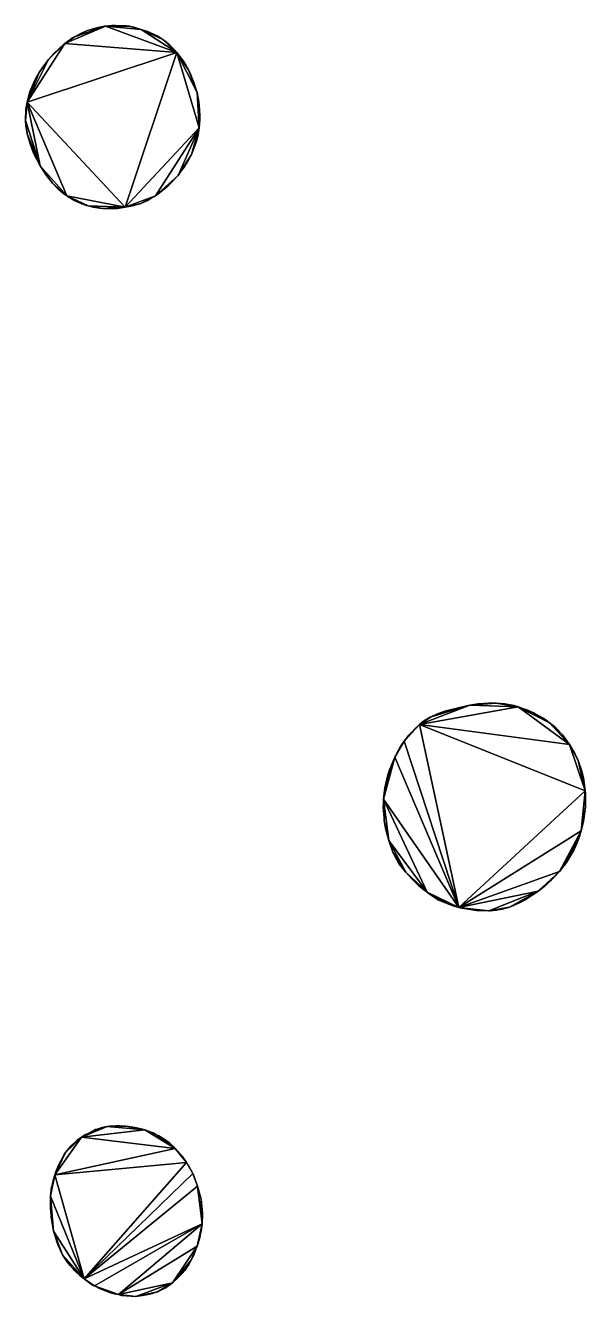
# Model space of a CAD drawing. Extents: x -78 to 86, y -72 to 74.
# Drawn here: x 25.5 to 85.6, y -63 to 73.5 of the extents above; entities that cross this region are included whole.
import ezdxf

# ---------------------------------------------------------------- set-up
doc = ezdxf.new("R2010")
doc.units = 0

msp = doc.modelspace()

# ---------------------------------------------------------------- linework, layer by layer
for points in [[(34.07, 73.42, 134), (30.74, 72.28, 134), (29.69, 71.58, 134)], [(41.73, 70.61, 134), (34.07, 73.42, 134), (29.69, 71.58, 134)], [(34.07, 73.42, 134), (32.15, 72.96, 134), (30.74, 72.28, 134)], [(32.15, 72.96, 134), (30.87, 72.36, 134), (30.74, 72.28, 134)], [(32.15, 72.96, 134), (31.55, 72.72, 134), (30.87, 72.36, 134)], [(34.07, 73.42, 134), (33.28, 73.28, 134), (32.15, 72.96, 134)], [(33.28, 73.28, 134), (33.16, 73.26, 134), (32.15, 72.96, 134)], [(34.07, 73.42, 134), (33.96, 73.41, 134), (33.28, 73.28, 134)], [(35.14, 73.51, 134), (34.75, 73.5, 134), (34.07, 73.42, 134)], [(36.6, 73.42, 134), (35.14, 73.51, 134), (34.07, 73.42, 134)], [(37.91, 73.07, 134), (36.6, 73.42, 134), (34.07, 73.42, 134)], [(41.73, 70.61, 134), (37.91, 73.07, 134), (34.07, 73.42, 134)], [(36.6, 73.42, 134), (36.33, 73.45, 134), (35.14, 73.51, 134)], [(37.88, 73.08, 134), (37.12, 73.31, 134), (36.6, 73.42, 134)], [(37.91, 73.07, 134), (37.88, 73.08, 134), (36.6, 73.42, 134)], [(37.91, 73.07, 134), (37.9, 73.08, 134), (37.88, 73.08, 134)], [(39.45, 72.47, 134), (38.67, 72.82, 134), (37.91, 73.07, 134)], [(40.21, 71.99, 134), (39.45, 72.47, 134), (37.91, 73.07, 134)], [(41.73, 70.61, 134), (40.21, 71.99, 134), (37.91, 73.07, 134)], [(40.21, 71.99, 134), (39.61, 72.37, 134), (39.45, 72.47, 134)], [(29.69, 71.58, 134), (27.95, 69.85, 134), (25.67, 65.28, 134)], [(41.73, 70.61, 134), (29.69, 71.58, 134), (25.67, 65.28, 134)], [(29.69, 71.58, 134), (29.1, 71.02, 134), (27.95, 69.85, 134)], [(29.1, 71.02, 134), (28.46, 70.41, 134), (27.95, 69.85, 134)], [(29.69, 71.58, 134), (29.51, 71.43, 134), (29.1, 71.02, 134)], [(30.74, 72.28, 134), (30.19, 71.93, 134), (29.69, 71.58, 134)], [(30.74, 72.28, 134), (30.54, 72.16, 134), (30.19, 71.93, 134)], [(40.98, 71.38, 134), (40.64, 71.66, 134), (40.21, 71.99, 134)], [(41.73, 70.61, 134), (40.98, 71.38, 134), (40.21, 71.99, 134)], [(41.73, 70.61, 134), (41.48, 70.88, 134), (40.98, 71.38, 134)], [(25.67, 65.28, 134), (36.17, 53.98, 134), (41.73, 70.61, 134)], [(27.95, 69.85, 134), (26.94, 68.46, 134), (25.67, 65.28, 134)], [(27.95, 69.85, 134), (27.5, 69.28, 134), (26.94, 68.46, 134)], [(36.17, 53.98, 134), (44.13, 62.49, 134), (41.73, 70.61, 134)], [(42.53, 69.55, 134), (42.02, 70.26, 134), (41.73, 70.61, 134)], [(42.97, 68.73, 134), (42.53, 69.55, 134), (41.73, 70.61, 134)], [(43.9, 66.3, 134), (42.97, 68.73, 134), (41.73, 70.61, 134)], [(44.13, 62.49, 134), (43.9, 66.3, 134), (41.73, 70.61, 134)], [(26.94, 68.46, 134), (26.43, 67.54, 134), (25.67, 65.28, 134)], [(26.94, 68.46, 134), (26.76, 68.16, 134), (26.43, 67.54, 134)], [(27.5, 69.28, 134), (27.12, 68.75, 134), (26.94, 68.46, 134)], [(42.97, 68.73, 134), (42.73, 69.22, 134), (42.53, 69.55, 134)], [(43.19, 68.29, 134), (43.12, 68.45, 134), (42.97, 68.73, 134)], [(43.9, 66.3, 134), (43.19, 68.29, 134), (42.97, 68.73, 134)], [(43.9, 66.3, 134), (43.6, 67.33, 134), (43.19, 68.29, 134)], [(26.43, 67.54, 134), (25.95, 66.37, 134), (25.67, 65.28, 134)], [(26.43, 67.54, 134), (26.18, 66.97, 134), (25.95, 66.37, 134)], [(26.76, 68.16, 134), (26.6, 67.88, 134), (26.43, 67.54, 134)], [(25.95, 66.37, 134), (25.91, 66.24, 134), (25.67, 65.28, 134)], [(43.96, 66.07, 134), (43.95, 66.13, 134), (43.9, 66.3, 134)], [(44.09, 65.29, 134), (43.96, 66.07, 134), (43.9, 66.3, 134)], [(44.13, 62.49, 134), (44.09, 65.29, 134), (43.9, 66.3, 134)], [(44.09, 65.29, 134), (44.06, 65.48, 134), (43.96, 66.07, 134)], [(25.53, 64.49, 134), (25.47, 63.71, 134), (25.49, 63.28, 134)], [(25.67, 65.28, 134), (25.53, 64.51, 134), (25.49, 63.28, 134)], [(25.67, 65.28, 134), (25.49, 63.28, 134), (27.05, 58.43, 134)], [(25.53, 64.51, 134), (25.53, 64.49, 134), (25.49, 63.28, 134)], [(25.67, 65.28, 134), (25.65, 65.23, 134), (25.53, 64.51, 134)], [(25.67, 65.28, 134), (27.05, 58.43, 134), (29.9, 55.22, 134)], [(25.67, 65.28, 134), (29.9, 55.22, 134), (36.17, 53.98, 134)], [(44.18, 64.46, 134), (44.14, 64.84, 134), (44.09, 65.29, 134)], [(44.13, 62.49, 134), (44.18, 64.46, 134), (44.09, 65.29, 134)], [(44.13, 62.49, 134), (44.2, 63.71, 134), (44.18, 64.46, 134)], [(44.2, 63.71, 134), (44.21, 64.14, 134), (44.18, 64.46, 134)], [(25.49, 63.28, 134), (25.5, 62.93, 134), (25.52, 62.73, 134)], [(25.49, 63.28, 134), (25.52, 62.73, 134), (25.66, 61.86, 134)], [(25.49, 63.28, 134), (25.66, 61.86, 134), (27.05, 58.43, 134)], [(44.13, 62.49, 134), (44.2, 63.4, 134), (44.2, 63.71, 134)], [(44.13, 62.49, 134), (44.19, 62.92, 134), (44.2, 63.4, 134)], [(25.52, 62.73, 134), (25.61, 62.14, 134), (25.66, 61.86, 134)], [(25.66, 61.86, 134), (25.84, 61.18, 134), (25.96, 60.79, 134)], [(25.66, 61.86, 134), (25.96, 60.79, 134), (27.05, 58.43, 134)], [(36.17, 53.98, 134), (39.44, 55.22, 134), (44.13, 62.49, 134)], [(39.44, 55.22, 134), (41.88, 57.39, 134), (44.13, 62.49, 134)], [(41.88, 57.39, 134), (43.3, 59.64, 134), (44.13, 62.49, 134)], [(43.3, 59.64, 134), (43.79, 60.95, 134), (44.13, 62.49, 134)], [(43.79, 60.95, 134), (43.97, 61.56, 134), (44.13, 62.49, 134)], [(43.79, 60.95, 134), (43.92, 61.35, 134), (43.97, 61.56, 134)], [(43.97, 61.56, 134), (44.08, 62.14, 134), (44.13, 62.49, 134)], [(25.96, 60.79, 134), (26.35, 59.78, 134), (26.35, 59.77, 134)], [(25.96, 60.79, 134), (26.35, 59.77, 134), (27.05, 58.43, 134)], [(43.3, 59.64, 134), (43.39, 59.84, 134), (43.79, 60.95, 134)], [(43.39, 59.84, 134), (43.67, 60.56, 134), (43.79, 60.95, 134)], [(26.35, 59.77, 134), (26.8, 58.88, 134), (27.05, 58.43, 134)], [(41.88, 57.39, 134), (41.89, 57.41, 134), (43.3, 59.64, 134)], [(41.89, 57.41, 134), (42.82, 58.74, 134), (43.3, 59.64, 134)], [(41.89, 57.41, 134), (42.54, 58.27, 134), (42.82, 58.74, 134)], [(42.82, 58.74, 134), (42.98, 58.99, 134), (43.3, 59.64, 134)], [(43.3, 59.64, 134), (43.37, 59.78, 134), (43.39, 59.84, 134)], [(27.05, 58.43, 134), (27.11, 58.33, 134), (27.14, 58.27, 134)], [(27.05, 58.43, 134), (27.14, 58.27, 134), (27.19, 58.2, 134)], [(27.05, 58.43, 134), (27.19, 58.2, 134), (27.72, 57.4, 134)], [(27.05, 58.43, 134), (27.72, 57.4, 134), (28.39, 56.56, 134)], [(27.05, 58.43, 134), (28.39, 56.56, 134), (29.9, 55.22, 134)], [(27.19, 58.2, 134), (27.61, 57.54, 134), (27.72, 57.4, 134)], [(27.72, 57.4, 134), (28.33, 56.63, 134), (28.39, 56.56, 134)], [(39.44, 55.22, 134), (40.23, 55.8, 134), (41.88, 57.39, 134)], [(40.23, 55.8, 134), (40.79, 56.28, 134), (41.88, 57.39, 134)], [(40.79, 56.28, 134), (41.87, 57.38, 134), (41.88, 57.39, 134)], [(41.88, 57.39, 134), (41.89, 57.4, 134), (41.89, 57.41, 134)], [(28.39, 56.56, 134), (29.03, 55.9, 134), (29.1, 55.84, 134)], [(28.39, 56.56, 134), (29.1, 55.84, 134), (29.9, 55.22, 134)], [(40.23, 55.8, 134), (40.59, 56.09, 134), (40.79, 56.28, 134)], [(29.1, 55.84, 134), (29.55, 55.47, 134), (29.9, 55.22, 134)], [(29.9, 55.22, 134), (30.03, 55.13, 134), (30.67, 54.72, 134)], [(29.9, 55.22, 134), (30.67, 54.72, 134), (31.44, 54.38, 134)], [(29.9, 55.22, 134), (31.44, 54.38, 134), (32.21, 54.12, 134)], [(29.9, 55.22, 134), (32.21, 54.12, 134), (36.17, 53.98, 134)], [(30.67, 54.72, 134), (30.7, 54.7, 134), (31.44, 54.38, 134)], [(36.17, 53.98, 134), (37.79, 54.36, 134), (39.44, 55.22, 134)], [(37.79, 54.36, 134), (39.14, 55.05, 134), (39.44, 55.22, 134)], [(37.79, 54.36, 134), (38.58, 54.71, 134), (39.14, 55.05, 134)], [(39.14, 55.05, 134), (39.32, 55.14, 134), (39.44, 55.22, 134)], [(39.44, 55.22, 134), (39.88, 55.54, 134), (40.23, 55.8, 134)], [(31.44, 54.38, 134), (31.47, 54.36, 134), (31.57, 54.33, 134)], [(31.44, 54.38, 134), (31.57, 54.33, 134), (32.21, 54.12, 134)], [(31.57, 54.33, 134), (32.04, 54.16, 134), (32.21, 54.12, 134)], [(32.21, 54.12, 134), (32.76, 53.99, 134), (33, 53.94, 134)], [(32.21, 54.12, 134), (33, 53.94, 134), (33.79, 53.86, 134)], [(32.21, 54.12, 134), (33.79, 53.86, 134), (36.17, 53.98, 134)], [(33, 53.94, 134), (33.42, 53.88, 134), (33.79, 53.86, 134)], [(33.79, 53.86, 134), (35.27, 53.85, 134), (36.17, 53.98, 134)], [(33.79, 53.86, 134), (34.58, 53.84, 134), (35.27, 53.85, 134)], [(35.27, 53.85, 134), (35.37, 53.86, 134), (36.17, 53.98, 134)], [(36.17, 53.98, 134), (37.72, 54.34, 134), (37.79, 54.36, 134)], [(36.17, 53.98, 134), (36.97, 54.12, 134), (37.72, 54.34, 134)], [(37.72, 54.34, 134), (37.77, 54.35, 134), (37.79, 54.36, 134)], [(73.2, 0.49, 134), (69.04, -0.75, 134), (67.78, -1.56, 134)], [(78.4, 0.33, 134), (73.2, 0.49, 134), (67.78, -1.56, 134)], [(83.91, -3.72, 134), (78.4, 0.33, 134), (67.78, -1.56, 134)], [(73.2, 0.49, 134), (70.51, -0.16, 134), (69.04, -0.75, 134)], [(73.2, 0.49, 134), (72.11, 0.26, 134), (70.51, -0.16, 134)], [(76.03, 0.72, 134), (74.1, 0.63, 134), (73.2, 0.49, 134)], [(78.4, 0.33, 134), (76.03, 0.72, 134), (73.2, 0.49, 134)], [(74.1, 0.63, 134), (73.91, 0.6, 134), (73.2, 0.49, 134)], [(76.03, 0.72, 134), (75.24, 0.7, 134), (74.1, 0.63, 134)], [(77.74, 0.5, 134), (76.95, 0.65, 134), (76.03, 0.72, 134)], [(78.4, 0.33, 134), (77.74, 0.5, 134), (76.03, 0.72, 134)], [(78.4, 0.33, 134), (77.96, 0.45, 134), (77.74, 0.5, 134)], [(79.19, 0.05, 134), (78.61, 0.26, 134), (78.4, 0.33, 134)], [(80.03, -0.33, 134), (79.19, 0.05, 134), (78.4, 0.33, 134)], [(81.75, -1.39, 134), (80.03, -0.33, 134), (78.4, 0.33, 134)], [(83.91, -3.72, 134), (81.75, -1.39, 134), (78.4, 0.33, 134)], [(80.03, -0.33, 134), (79.25, 0.03, 134), (79.19, 0.05, 134)], [(69.04, -0.75, 134), (68.33, -1.14, 134), (67.78, -1.56, 134)], [(68.33, -1.14, 134), (68.21, -1.22, 134), (67.78, -1.56, 134)], [(69.04, -0.75, 134), (68.94, -0.8, 134), (68.33, -1.14, 134)], [(70.51, -0.16, 134), (69.72, -0.42, 134), (69.04, -0.75, 134)], [(81.27, -1.03, 134), (81.06, -0.91, 134), (80.03, -0.33, 134)], [(81.75, -1.39, 134), (81.27, -1.03, 134), (80.03, -0.33, 134)], [(81.75, -1.39, 134), (81.51, -1.2, 134), (81.27, -1.03, 134)], [(67.78, -1.56, 134), (66.93, -2.44, 134), (66.15, -3.37, 134)], [(67.78, -1.56, 134), (66.15, -3.37, 134), (72.02, -21.22, 134)], [(66.93, -2.44, 134), (66.66, -2.72, 134), (66.15, -3.37, 134)], [(66.66, -2.72, 134), (66.52, -2.87, 134), (66.15, -3.37, 134)], [(67.78, -1.56, 134), (67.31, -1.99, 134), (66.93, -2.44, 134)], [(67.78, -1.56, 134), (72.02, -21.22, 134), (85.6, -8.7, 134)], [(67.78, -1.56, 134), (85.6, -8.7, 134), (83.91, -3.72, 134)], [(82.47, -1.97, 134), (82.32, -1.84, 134), (81.75, -1.39, 134)], [(83.14, -2.7, 134), (82.47, -1.97, 134), (81.75, -1.39, 134)], [(83.91, -3.72, 134), (83.14, -2.7, 134), (81.75, -1.39, 134)], [(83.14, -2.7, 134), (83.13, -2.7, 134), (82.47, -1.97, 134)], [(83.17, -2.75, 134), (83.15, -2.71, 134), (83.14, -2.7, 134)], [(83.91, -3.72, 134), (83.17, -2.75, 134), (83.14, -2.7, 134)], [(66.15, -3.37, 134), (65.75, -3.95, 134), (65.14, -5.1, 134)], [(66.15, -3.37, 134), (65.14, -5.1, 134), (72.02, -21.22, 134)], [(65.75, -3.95, 134), (65.44, -4.51, 134), (65.14, -5.1, 134)], [(65.75, -3.95, 134), (65.56, -4.28, 134), (65.44, -4.51, 134)], [(66.15, -3.37, 134), (66.04, -3.51, 134), (65.75, -3.95, 134)], [(66.04, -3.51, 134), (65.78, -3.91, 134), (65.75, -3.95, 134)], [(83.91, -3.72, 134), (83.76, -3.51, 134), (83.17, -2.75, 134)], [(84.47, -4.7, 134), (84.24, -4.28, 134), (83.91, -3.72, 134)], [(84.83, -5.45, 134), (84.47, -4.7, 134), (83.91, -3.72, 134)], [(85.6, -8.7, 134), (84.83, -5.45, 134), (83.91, -3.72, 134)], [(65.14, -5.1, 134), (64.75, -6, 134), (63.91, -9.59, 134)], [(65.14, -5.1, 134), (63.91, -9.59, 134), (72.02, -21.22, 134)], [(65.14, -5.1, 134), (64.81, -5.82, 134), (64.75, -6, 134)], [(65.44, -4.51, 134), (65.16, -5.05, 134), (65.14, -5.1, 134)], [(84.83, -5.45, 134), (84.65, -5.05, 134), (84.47, -4.7, 134)], [(85.24, -6.59, 134), (84.99, -5.82, 134), (84.83, -5.45, 134)], [(85.6, -8.7, 134), (85.24, -6.59, 134), (84.83, -5.45, 134)], [(64.75, -6, 134), (64.4, -7, 134), (63.91, -9.59, 134)], [(64.75, -6, 134), (64.62, -6.34, 134), (64.4, -7, 134)], [(64.62, -6.34, 134), (64.52, -6.59, 134), (64.4, -7, 134)], [(64.81, -5.82, 134), (64.77, -5.91, 134), (64.75, -6, 134)], [(85.41, -7.32, 134), (85.39, -7.22, 134), (85.24, -6.59, 134)], [(85.6, -8.7, 134), (85.41, -7.32, 134), (85.24, -6.59, 134)], [(64.4, -7, 134), (64.06, -8.37, 134), (63.91, -9.59, 134)], [(64.4, -7, 134), (64.29, -7.36, 134), (64.06, -8.37, 134)], [(85.6, -8.7, 134), (85.42, -7.36, 134), (85.41, -7.32, 134)], [(85.6, -8.7, 134), (85.54, -8.13, 134), (85.42, -7.36, 134)], [(64.06, -8.37, 134), (63.95, -9.01, 134), (63.91, -9.59, 134)], [(72.02, -21.22, 134), (85.16, -12.99, 134), (85.6, -8.7, 134)], [(85.16, -12.99, 134), (85.61, -10.44, 134), (85.6, -8.7, 134)], [(85.62, -8.99, 134), (85.62, -8.9, 134), (85.6, -8.7, 134)], [(85.61, -10.44, 134), (85.62, -8.99, 134), (85.6, -8.7, 134)], [(85.61, -10.44, 134), (85.63, -9.8, 134), (85.62, -8.99, 134)], [(63.91, -9.59, 134), (63.87, -10.44, 134), (64.01, -11.94, 134)], [(63.91, -9.59, 134), (64.01, -11.94, 134), (64.5, -14.05, 134)], [(63.91, -9.59, 134), (64.5, -14.05, 134), (68.61, -19.59, 134)], [(63.91, -9.59, 134), (68.61, -19.59, 134), (72.02, -21.22, 134)], [(85.16, -12.99, 134), (85.4, -11.97, 134), (85.61, -10.44, 134)], [(85.4, -11.97, 134), (85.52, -11.2, 134), (85.61, -10.44, 134)], [(64.01, -11.94, 134), (64.12, -12.58, 134), (64.14, -12.68, 134)], [(64.01, -11.94, 134), (64.14, -12.68, 134), (64.5, -14.05, 134)], [(85.16, -12.99, 134), (85.23, -12.74, 134), (85.4, -11.97, 134)], [(64.14, -12.68, 134), (64.15, -12.74, 134), (64.5, -14.05, 134)], [(64.15, -12.74, 134), (64.34, -13.51, 134), (64.5, -14.05, 134)], [(72.02, -21.22, 134), (82.83, -17.36, 134), (85.16, -12.99, 134)], [(82.83, -17.36, 134), (84.83, -13.99, 134), (85.16, -12.99, 134)], [(84.83, -13.99, 134), (85.01, -13.51, 134), (85.16, -12.99, 134)], [(84.83, -13.99, 134), (84.92, -13.77, 134), (85.01, -13.51, 134)], [(64.5, -14.05, 134), (64.56, -14.28, 134), (64.66, -14.57, 134)], [(64.5, -14.05, 134), (64.66, -14.57, 134), (64.92, -15.28, 134)], [(64.5, -14.05, 134), (64.92, -15.28, 134), (66.32, -17.45, 134)], [(64.5, -14.05, 134), (66.32, -17.45, 134), (68.61, -19.59, 134)], [(64.66, -14.57, 134), (64.81, -15.05, 134), (64.92, -15.28, 134)], [(82.83, -17.36, 134), (84.38, -15.07, 134), (84.83, -13.99, 134)], [(84.38, -15.07, 134), (84.72, -14.28, 134), (84.83, -13.99, 134)], [(84.38, -15.07, 134), (84.49, -14.81, 134), (84.72, -14.28, 134)], [(64.92, -15.28, 134), (65.16, -15.82, 134), (65.61, -16.59, 134)], [(64.92, -15.28, 134), (65.61, -16.59, 134), (66.32, -17.45, 134)], [(82.83, -17.36, 134), (83.56, -16.39, 134), (84.38, -15.07, 134)], [(83.56, -16.39, 134), (83.9, -15.88, 134), (84.38, -15.07, 134)], [(65.61, -16.59, 134), (66.23, -17.36, 134), (66.32, -17.45, 134)], [(66.32, -17.45, 134), (66.92, -18.13, 134), (67.11, -18.3, 134)], [(66.32, -17.45, 134), (67.11, -18.3, 134), (67.99, -19.12, 134)], [(66.32, -17.45, 134), (67.99, -19.12, 134), (68.61, -19.59, 134)], [(72.02, -21.22, 134), (80.53, -19.48, 134), (82.83, -17.36, 134)], [(80.53, -19.48, 134), (81.98, -18.25, 134), (82.83, -17.36, 134)], [(81.98, -18.25, 134), (82.77, -17.43, 134), (82.83, -17.36, 134)], [(81.98, -18.25, 134), (82.34, -17.89, 134), (82.77, -17.43, 134)], [(82.77, -17.43, 134), (82.81, -17.38, 134), (82.83, -17.36, 134)], [(82.83, -17.36, 134), (83.12, -17.02, 134), (83.56, -16.39, 134)], [(67.11, -18.3, 134), (67.72, -18.9, 134), (67.99, -19.12, 134)], [(80.53, -19.48, 134), (81.49, -18.68, 134), (81.98, -18.25, 134)], [(80.53, -19.48, 134), (81.37, -18.78, 134), (81.49, -18.68, 134)], [(80.53, -19.48, 134), (81.21, -18.93, 134), (81.37, -18.78, 134)], [(80.53, -19.48, 134), (80.65, -19.39, 134), (81.21, -18.93, 134)], [(81.49, -18.68, 134), (81.59, -18.6, 134), (81.98, -18.25, 134)], [(67.99, -19.12, 134), (68.07, -19.19, 134), (68.61, -19.59, 134)], [(68.61, -19.59, 134), (68.7, -19.67, 134), (68.94, -19.84, 134)], [(68.61, -19.59, 134), (68.94, -19.84, 134), (69.87, -20.43, 134)], [(68.61, -19.59, 134), (69.87, -20.43, 134), (70.82, -20.84, 134)], [(68.61, -19.59, 134), (70.82, -20.84, 134), (72.02, -21.22, 134)], [(68.94, -19.84, 134), (69.48, -20.21, 134), (69.87, -20.43, 134)], [(69.87, -20.43, 134), (70.31, -20.63, 134), (70.82, -20.84, 134)], [(72.02, -21.22, 134), (75.24, -21.58, 134), (80.53, -19.48, 134)], [(75.24, -21.58, 134), (77.45, -21.19, 134), (80.53, -19.48, 134)], [(77.45, -21.19, 134), (79.06, -20.43, 134), (80.53, -19.48, 134)], [(77.45, -21.19, 134), (77.82, -21.06, 134), (79.06, -20.43, 134)], [(77.82, -21.06, 134), (78.6, -20.69, 134), (79.06, -20.43, 134)], [(79.06, -20.43, 134), (79.89, -19.92, 134), (80.53, -19.48, 134)], [(79.06, -20.43, 134), (79.15, -20.37, 134), (79.89, -19.92, 134)], [(79.89, -19.92, 134), (80.38, -19.59, 134), (80.53, -19.48, 134)], [(70.82, -20.84, 134), (70.89, -20.87, 134), (71.3, -21, 134)], [(70.82, -20.84, 134), (71.3, -21, 134), (72.02, -21.22, 134)], [(71.3, -21, 134), (71.51, -21.08, 134), (72.02, -21.22, 134)], [(72.02, -21.22, 134), (72.12, -21.25, 134), (72.54, -21.33, 134)], [(72.02, -21.22, 134), (72.54, -21.33, 134), (72.85, -21.39, 134)], [(72.02, -21.22, 134), (72.85, -21.39, 134), (75.24, -21.58, 134)], [(72.54, -21.33, 134), (72.81, -21.38, 134), (72.85, -21.39, 134)], [(72.85, -21.39, 134), (73.5, -21.5, 134), (73.91, -21.54, 134)], [(72.85, -21.39, 134), (73.91, -21.54, 134), (75.24, -21.58, 134)], [(73.91, -21.54, 134), (74.1, -21.56, 134), (75.24, -21.58, 134)], [(75.24, -21.58, 134), (76.03, -21.52, 134), (77.45, -21.19, 134)], [(75.24, -21.58, 134), (75.39, -21.58, 134), (76.03, -21.52, 134)], [(75.39, -21.58, 134), (76.03, -21.52, 134), (76.03, -21.52, 134)], [(76.03, -21.52, 134), (77.2, -21.26, 134), (77.45, -21.19, 134)], [(76.03, -21.52, 134), (76.68, -21.41, 134), (77.2, -21.26, 134)], [(77.2, -21.26, 134), (77.36, -21.22, 134), (77.45, -21.19, 134)], [(77.45, -21.19, 134), (77.61, -21.14, 134), (77.82, -21.06, 134)], [(34.25, -44.75, 134), (33.17, -45.03, 134), (31.49, -45.9, 134)], [(38.29, -45.12, 134), (34.25, -44.75, 134), (31.49, -45.9, 134)], [(33.17, -45.03, 134), (32.82, -45.2, 134), (31.49, -45.9, 134)], [(33.17, -45.03, 134), (33.01, -45.09, 134), (32.82, -45.2, 134)], [(34.25, -44.75, 134), (33.71, -44.87, 134), (33.17, -45.03, 134)], [(35.17, -44.67, 134), (34.48, -44.71, 134), (34.25, -44.75, 134)], [(36.26, -44.71, 134), (35.17, -44.67, 134), (34.25, -44.75, 134)], [(38.29, -45.12, 134), (36.26, -44.71, 134), (34.25, -44.75, 134)], [(36.26, -44.71, 134), (35.64, -44.67, 134), (35.17, -44.67, 134)], [(37.23, -44.86, 134), (36.57, -44.74, 134), (36.26, -44.71, 134)], [(38.29, -45.12, 134), (37.23, -44.86, 134), (36.26, -44.71, 134)], [(38.29, -45.12, 134), (37.89, -45.01, 134), (37.23, -44.86, 134)], [(31.49, -45.9, 134), (29.78, -47.53, 134), (28.64, -49.95, 134)], [(31.49, -45.9, 134), (28.64, -49.95, 134), (41.55, -47.1, 134)], [(31.49, -45.9, 134), (30.36, -46.86, 134), (29.78, -47.53, 134)], [(31.49, -45.9, 134), (31.02, -46.23, 134), (30.36, -46.86, 134)], [(31.49, -45.9, 134), (41.55, -47.1, 134), (38.29, -45.12, 134)], [(32.82, -45.2, 134), (32.07, -45.56, 134), (31.49, -45.9, 134)], [(32.07, -45.56, 134), (31.93, -45.63, 134), (31.49, -45.9, 134)], [(39.49, -45.63, 134), (38.75, -45.29, 134), (38.29, -45.12, 134)], [(41.55, -47.1, 134), (39.49, -45.63, 134), (38.29, -45.12, 134)], [(39.49, -45.63, 134), (39.17, -45.45, 134), (38.75, -45.29, 134)], [(40.26, -46.05, 134), (39.78, -45.77, 134), (39.49, -45.63, 134)], [(41.55, -47.1, 134), (40.26, -46.05, 134), (39.49, -45.63, 134)], [(40.26, -46.05, 134), (40.09, -45.95, 134), (39.78, -45.77, 134)], [(40.96, -46.54, 134), (40.93, -46.52, 134), (40.26, -46.05, 134)], [(41.55, -47.1, 134), (40.96, -46.54, 134), (40.26, -46.05, 134)], [(28.64, -49.95, 134), (42.77, -48.63, 134), (41.55, -47.1, 134)], [(29.78, -47.53, 134), (29.03, -48.92, 134), (28.64, -49.95, 134)], [(29.78, -47.53, 134), (29.55, -47.89, 134), (29.03, -48.92, 134)], [(29.78, -47.53, 134), (29.77, -47.55, 134), (29.55, -47.89, 134)], [(30.36, -46.86, 134), (30.32, -46.9, 134), (29.78, -47.53, 134)], [(30.32, -46.9, 134), (30.31, -46.91, 134), (29.78, -47.53, 134)], [(41.55, -47.1, 134), (41.48, -47.02, 134), (40.96, -46.54, 134)], [(42.17, -47.81, 134), (41.9, -47.49, 134), (41.55, -47.1, 134)], [(42.77, -48.63, 134), (42.17, -47.81, 134), (41.55, -47.1, 134)], [(28.64, -49.95, 134), (31.77, -61.11, 134), (42.77, -48.63, 134)], [(29.03, -48.92, 134), (28.75, -49.62, 134), (28.64, -49.95, 134)], [(29.03, -48.92, 134), (28.99, -49.02, 134), (28.75, -49.62, 134)], [(29.55, -47.89, 134), (29.34, -48.26, 134), (29.03, -48.92, 134)], [(31.77, -61.11, 134), (43.43, -49.81, 134), (42.77, -48.63, 134)], [(42.77, -48.63, 134), (42.29, -47.94, 134), (42.17, -47.81, 134)], [(42.77, -48.63, 134), (42.38, -48.06, 134), (42.29, -47.94, 134)], [(43.43, -49.81, 134), (42.92, -48.83, 134), (42.77, -48.63, 134)], [(43.43, -49.81, 134), (43, -48.96, 134), (42.92, -48.83, 134)], [(28.64, -49.95, 134), (28.42, -50.7, 134), (28.17, -52.22, 134)], [(28.64, -49.95, 134), (28.17, -52.22, 134), (31.77, -61.11, 134)], [(28.64, -49.95, 134), (28.47, -50.48, 134), (28.42, -50.7, 134)], [(28.75, -49.62, 134), (28.71, -49.73, 134), (28.64, -49.95, 134)], [(31.77, -61.11, 134), (43.94, -51.16, 134), (43.43, -49.81, 134)], [(43.94, -51.16, 134), (43.48, -49.9, 134), (43.43, -49.81, 134)], [(43.94, -51.16, 134), (43.51, -49.94, 134), (43.48, -49.9, 134)], [(43.94, -51.16, 134), (43.85, -50.82, 134), (43.51, -49.94, 134)], [(28.42, -50.7, 134), (28.27, -51.24, 134), (28.17, -52.22, 134)], [(28.27, -51.24, 134), (28.17, -52.02, 134), (28.17, -52.22, 134)], [(31.77, -61.11, 134), (44.45, -55.19, 134), (43.94, -51.16, 134)], [(44.34, -52.55, 134), (44.12, -51.69, 134), (43.94, -51.16, 134)], [(44.45, -55.19, 134), (44.34, -52.55, 134), (43.94, -51.16, 134)], [(28.17, -52.22, 134), (28.13, -52.82, 134), (28.15, -53.26, 134)], [(28.17, -52.22, 134), (28.15, -53.26, 134), (28.5, -55.99, 134)], [(28.17, -52.22, 134), (28.5, -55.99, 134), (31.77, -61.11, 134)], [(44.48, -54.09, 134), (44.46, -53.38, 134), (44.34, -52.55, 134)], [(44.45, -55.19, 134), (44.48, -54.09, 134), (44.34, -52.55, 134)], [(28.15, -53.26, 134), (28.14, -53.58, 134), (28.22, -54.33, 134)], [(28.15, -53.26, 134), (28.22, -54.33, 134), (28.5, -55.99, 134)], [(28.22, -54.33, 134), (28.22, -54.45, 134), (28.5, -55.99, 134)], [(28.22, -54.45, 134), (28.35, -55.29, 134), (28.5, -55.99, 134)], [(44.45, -55.19, 134), (44.49, -54.2, 134), (44.48, -54.09, 134)], [(44.45, -55.19, 134), (44.48, -55, 134), (44.49, -54.2, 134)], [(31.77, -61.11, 134), (32.87, -61.88, 134), (44.45, -55.19, 134)], [(32.87, -61.88, 134), (35.47, -62.81, 134), (44.45, -55.19, 134)], [(35.47, -62.81, 134), (43.93, -57.6, 134), (44.45, -55.19, 134)], [(43.93, -57.6, 134), (44.33, -55.99, 134), (44.45, -55.19, 134)], [(44.33, -55.99, 134), (44.38, -55.79, 134), (44.45, -55.19, 134)], [(28.5, -55.99, 134), (28.54, -56.14, 134), (28.61, -56.37, 134)], [(28.5, -55.99, 134), (28.61, -56.37, 134), (28.94, -57.44, 134)], [(28.5, -55.99, 134), (28.94, -57.44, 134), (29.44, -58.54, 134)], [(28.5, -55.99, 134), (29.44, -58.54, 134), (31.77, -61.11, 134)], [(28.61, -56.37, 134), (28.77, -57, 134), (28.94, -57.44, 134)], [(43.93, -57.6, 134), (44.25, -56.57, 134), (44.33, -55.99, 134)], [(43.93, -57.6, 134), (44.04, -57.32, 134), (44.25, -56.57, 134)], [(28.94, -57.44, 134), (29.12, -57.89, 134), (29.33, -58.31, 134)], [(28.94, -57.44, 134), (29.33, -58.31, 134), (29.44, -58.54, 134)], [(29.33, -58.31, 134), (29.41, -58.49, 134), (29.44, -58.54, 134)], [(29.44, -58.54, 134), (29.6, -58.81, 134), (29.95, -59.3, 134)], [(29.44, -58.54, 134), (29.95, -59.3, 134), (30.26, -59.7, 134)], [(29.44, -58.54, 134), (30.26, -59.7, 134), (31.77, -61.11, 134)], [(35.47, -62.81, 134), (41.27, -61.53, 134), (43.93, -57.6, 134)], [(41.27, -61.53, 134), (43.25, -59.14, 134), (43.93, -57.6, 134)], [(43.25, -59.14, 134), (43.59, -58.49, 134), (43.93, -57.6, 134)], [(43.25, -59.14, 134), (43.44, -58.8, 134), (43.59, -58.49, 134)], [(29.95, -59.3, 134), (30.03, -59.41, 134), (30.26, -59.7, 134)], [(30.26, -59.7, 134), (30.68, -60.16, 134), (30.93, -60.37, 134)], [(30.26, -59.7, 134), (30.93, -60.37, 134), (31.77, -61.11, 134)], [(41.27, -61.53, 134), (42.58, -60.21, 134), (43.25, -59.14, 134)], [(42.58, -60.21, 134), (43.06, -59.52, 134), (43.25, -59.14, 134)], [(42.58, -60.21, 134), (42.81, -59.89, 134), (43.06, -59.52, 134)], [(30.93, -60.37, 134), (31.31, -60.75, 134), (31.77, -61.11, 134)], [(31.77, -61.11, 134), (32.05, -61.34, 134), (32.5, -61.65, 134)], [(31.77, -61.11, 134), (32.5, -61.65, 134), (32.87, -61.88, 134)], [(41.27, -61.53, 134), (41.98, -60.88, 134), (42.58, -60.21, 134)], [(41.27, -61.53, 134), (41.73, -61.12, 134), (41.98, -60.88, 134)], [(41.98, -60.88, 134), (42.32, -60.52, 134), (42.58, -60.21, 134)], [(32.5, -61.65, 134), (32.76, -61.82, 134), (32.87, -61.88, 134)], [(32.87, -61.88, 134), (33.49, -62.2, 134), (33.49, -62.2, 134)], [(32.87, -61.88, 134), (33.49, -62.2, 134), (35.47, -62.81, 134)], [(33.49, -62.2, 134), (34.24, -62.49, 134), (35.47, -62.81, 134)], [(34.24, -62.49, 134), (34.6, -62.6, 134), (35.47, -62.81, 134)], [(34.6, -62.6, 134), (35.05, -62.74, 134), (35.47, -62.81, 134)], [(35.47, -62.81, 134), (37.33, -63.02, 134), (41.27, -61.53, 134)], [(37.33, -63.02, 134), (39.67, -62.51, 134), (41.27, -61.53, 134)], [(37.33, -63.02, 134), (38.22, -62.88, 134), (39.67, -62.51, 134)], [(38.22, -62.88, 134), (38.83, -62.75, 134), (39.67, -62.51, 134)], [(39.67, -62.51, 134), (40.44, -62.1, 134), (41.27, -61.53, 134)], [(39.67, -62.51, 134), (39.94, -62.37, 134), (40.44, -62.1, 134)], [(40.44, -62.1, 134), (40.83, -61.86, 134), (41.27, -61.53, 134)], [(35.47, -62.81, 134), (35.78, -62.89, 134), (37.33, -63.02, 134)], [(35.78, -62.89, 134), (35.98, -62.92, 134), (37.33, -63.02, 134)], [(35.98, -62.92, 134), (37.32, -63.02, 134), (37.33, -63.02, 134)], [(37.33, -63.02, 134), (38.02, -62.91, 134), (38.22, -62.88, 134)]]:
    msp.add_3dface(points)

doc.saveas('drawing.dxf')
